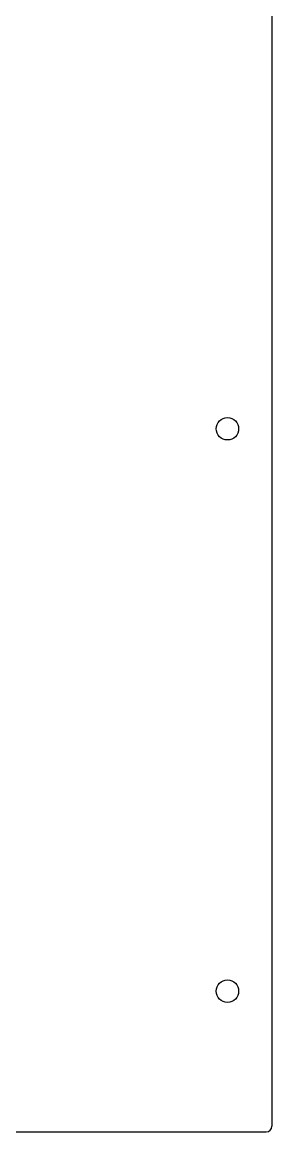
# Model space of a CAD drawing. Extents: x 0 to 1189, y 0 to 841.
# Drawn here: x 944.5 to 988.9, y 226.9 to 424.2 of the extents above; entities that cross this region are included whole.
import ezdxf

# ---------------------------------------------------------------- set-up
doc = ezdxf.new("R2010")
doc.units = 0

msp = doc.modelspace()

# ---------------------------------------------------------------- linework, layer by layer
for p, q in [((988.874268, 633.944519), (988.874268, 227.944519)), ((831.874268, 226.944519), (987.874268, 226.944519))]:
    msp.add_line(p, q)
for centre in [(980.974243, 351.944519), (980.974243, 251.944519)]:
    msp.add_circle(centre, 2)
msp.add_arc((987.874146, 227.944641), 1.000026, 270.006957, 359.992803)

doc.saveas('drawing.dxf')
